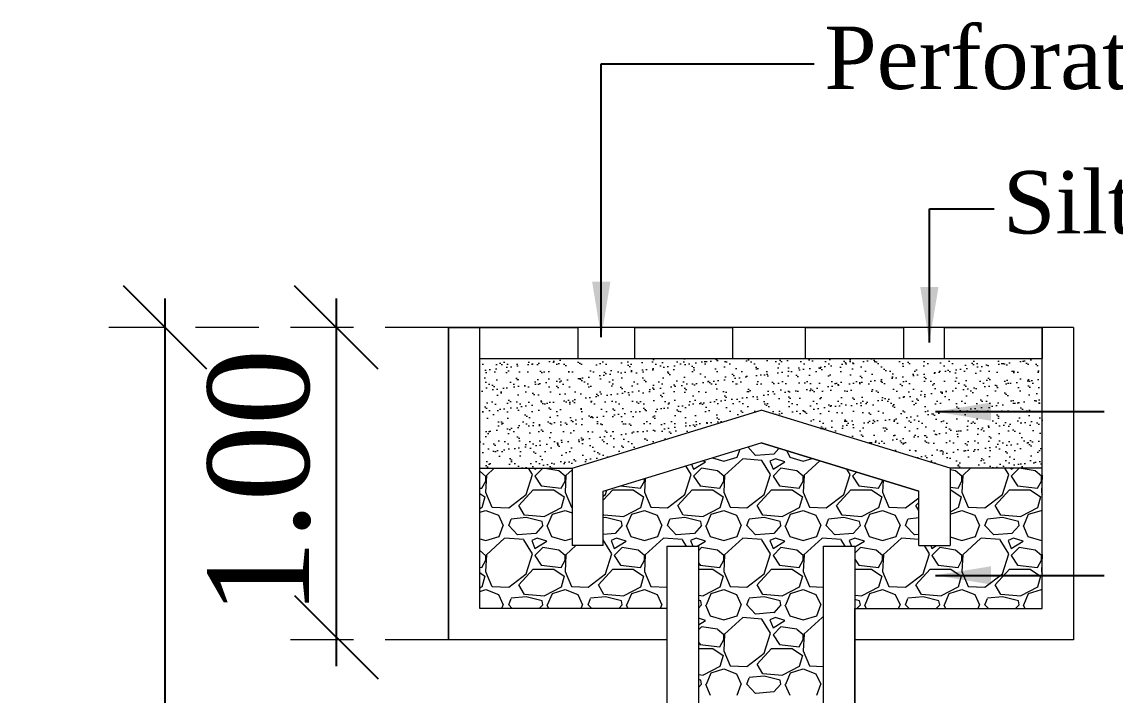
# Model space of a CAD drawing. Header units: metres. Extents: x -296 to -169, y -1394 to -1313.
# Drawn here: x -281.126 to -276.804, y -1385.208 to -1382.544 of the extents above; entities that cross this region are included whole.
import ezdxf

# ---------------------------------------------------------------- set-up
doc = ezdxf.new("R2010")
doc.units = ezdxf.units.M
doc.header["$MEASUREMENT"] = 0
doc.header["$PDMODE"] = 2
doc.linetypes.add('HIDDEN', pattern=[0.375, 0.25, -0.125])
doc.styles.add('Arial', font='times.ttf', dxfattribs={"height": 9})
doc.styles.add('Arial-Bold', font='times.ttf')
doc.dimstyles.new('Dimension_Inner', dxfattribs={"dimtxt": 0.23, "dimasz": 0.17, "dimexe": 0.18, "dimexo": 0.0625, "dimgap": 0.1, "dimtad": 1, "dimzin": 0, "dimdsep": 46, "dimtxsty": 'Standard', "dimblk": 'ARCHTICK', "dimcen": 0.09, "dimdle": 0.115, "dimse1": 1, "dimse2": 1, "dimclrd": 8, "dimclre": 3, "dimclrt": 9, "dimadec": 0, "dimazin": 0, "dimtfac": 1, "dimtix": 1, "dimtofl": 0, "dimtmove": 1, "dimatfit": 0, "dimfxl": 0, "dimtolj": 1, "dimtzin": 0, "dimarcsym": 0})
doc.dimstyles.new('INNER', dxfattribs={"dimtxt": 0.21, "dimasz": 0.13, "dimexe": 0.18, "dimexo": 0.0625, "dimgap": 0.1, "dimtad": 1, "dimzin": 0, "dimdsep": 46, "dimtxsty": 'Standard', "dimblk": 'ARCHTICK', "dimcen": 0.09, "dimdle": 0.115, "dimse1": 1, "dimse2": 1, "dimclrd": 8, "dimclre": 3, "dimclrt": 1, "dimadec": 0, "dimazin": 0, "dimtfac": 1, "dimtix": 1, "dimtofl": 0, "dimtmove": 1, "dimatfit": 0, "dimfxl": 0, "dimtolj": 1, "dimtzin": 0, "dimarcsym": 0})

# ---------------------------------------------------------------- blocks, each defined once
blk = doc.blocks.new('_ArchTick')
at = {"color": 0, "lineweight": 0, "const_width": 0.15}
blk.add_lwpolyline([(-0.5, -0.5), (0.5, 0.5)], dxfattribs=at)
blk = doc.blocks.new('_OBLIQUE')
at = {"color": 0, "linetype": 'ByBlock'}
blk.add_line((-0.5, -0.5), (0.5, 0.5), dxfattribs=at)
blk = doc.blocks.new('*D103')
at = {"color": 7, "linetype": 'ByBlock', "lineweight": -3, "ltscale": 0.01}
blk.add_line((-279.8834, -1383.6385), (-279.8834, -1385.093), dxfattribs=at)
at = {"layer": 'Defpoints', "color": 0, "linetype": 'ByBlock', "lineweight": -3, "ltscale": 0.01}
for p in [(-279.4398, -1383.7535), (-279.8834, -1384.978), (-279.4398, -1384.978)]:
    blk.add_point(p, dxfattribs=at)
at = {"color": 7, "linetype": 'ByBlock', "lineweight": -3, "ltscale": 0.01, "xscale": 0.33, "yscale": 0.33, "zscale": 0.33}
for p, rotation in [((-279.8834, -1383.7535), 90), ((-279.8834, -1384.978), 270)]:
    blk.add_blockref('_OBLIQUE', p, dxfattribs=dict(at, rotation=rotation))
at = {"color": 7, "linetype": 'ByBlock', "lineweight": 18, "ltscale": 0.01, "insert": (-280.1874, -1384.3658), "char_height": 0.4, "attachment_point": 5, "rotation": 90, "style": 'Arial-Bold'}
blk.add_mtext('\\A1;1.00', dxfattribs=at)
blk = doc.blocks.new('*D100')
at = {"color": 7, "linetype": 'ByBlock', "lineweight": -3, "ltscale": 0.01}
blk.add_line((-280.5598, -1390.0461), (-280.5598, -1383.6385), dxfattribs=at)
at = {"layer": 'Defpoints', "color": 0, "linetype": 'ByBlock', "lineweight": -3, "ltscale": 0.01}
for p in [(-280.5735, -1383.7535), (-280.5598, -1383.7535), (-280.5735, -1389.9311)]:
    blk.add_point(p, dxfattribs=at)
at = {"color": 7, "linetype": 'ByBlock', "lineweight": -3, "ltscale": 0.01, "xscale": 0.33, "yscale": 0.33, "zscale": 0.33}
for p, rotation in [((-280.5598, -1383.7535), 90), ((-280.5598, -1389.9311), 270)]:
    blk.add_blockref('_OBLIQUE', p, dxfattribs=dict(at, rotation=rotation))
at = {"color": 7, "linetype": 'ByBlock', "lineweight": 18, "ltscale": 0.01, "insert": (-280.8638, -1386.8423), "char_height": 0.4, "attachment_point": 5, "rotation": 90, "style": 'Arial-Bold'}
blk.add_mtext('\\A1;5.00', dxfattribs=at)

msp = doc.modelspace()

# ---------------------------------------------------------------- hatches: boundary and pattern name
at = {"lineweight": 18, "ltscale": 0.2}
h = msp.add_hatch(dxfattribs=at)
h.set_pattern_fill('AR-SAND', color=256, scale=0.001236)
h.set_pattern_definition([(37.5, (9961.34927, 129405.523046), (-0.001976870667, 0.060467984299), [0, -0.04770095616, 0, -0.0533497536, 0, -0.050996088]), (7.5, (9961.34927, 129405.52305), (0.05553950068, 0.088565174825), [0, -0.02573341056, 0, -0.04299362496, 0, -0.0164756592]), (327.5, (9961.31067, 129405.523046), (0.097728689328, 0.000177567041), [0, -0.015691104, 0, -0.0564879744, 0, -0.0737481888]), (317.5, (9961.31067, 129405.52305), (0.094338926816, 0.027543363747), [0, -0.007845552, 0, -0.03703100544, 0, -0.0423659808])])
h.paths.add_polyline_path([(-277.457, -1384.3095), (-277.0923, -1384.3095), (-277.0923, -1383.8771), (-277.4795, -1383.8771), (-279.3162, -1383.8771), (-279.3162, -1384.3095), (-278.9515, -1384.3095), (-278.2043, -1384.0804)])

# ---------------------------------------------------------------- linework, layer by layer
at = {"linetype": 'HIDDEN', "lineweight": 18}
for p, q in [((-279.4398, -1383.7535), (-280.7826, -1383.7535)), ((-279.4398, -1384.9891), (-280.1162, -1384.9891))]:
    msp.add_line(p, q, dxfattribs=at)
at = {"lineweight": 18, "ltscale": 0.2}
for p, q in [((-276.9687, -1383.7535), (-279.4398, -1383.7535)), ((-279.4398, -1383.7535), (-279.4398, -1384.9891)), ((-276.9687, -1383.7535), (-276.9687, -1384.9891)), ((-277.0923, -1383.8771), (-279.3162, -1383.8771)), ((-278.8279, -1384.4009), (-278.2043, -1384.2096)), ((-278.298, -1384.2662), (-278.2868, -1384.2349)), ((-278.2258, -1384.26), (-278.2571, -1384.2258)), ((-278.2043, -1384.2096), (-277.5806, -1384.4009)), ((-277.5806, -1384.4009), (-278.2043, -1384.2096)), ((-278.1335, -1384.2313), (-278.1536, -1384.2537)), ((-278.1017, -1384.241), (-278.0909, -1384.2662)), ((-278.4706, -1384.3133), (-278.4236, -1384.2851)), ((-278.4235, -1384.2851), (-278.4364, -1384.2808)), ((-278.3967, -1384.2686), (-278.3514, -1384.2819)), ((-278.3514, -1384.2819), (-278.298, -1384.2663)), ((-278.2763, -1384.2722), (-278.3485, -1384.3381)), ((-278.2007, -1384.2787), (-278.276, -1384.2724)), ((-278.1531, -1384.2537), (-278.2252, -1384.2599)), ((-278.1662, -1384.3352), (-278.2007, -1384.2788)), ((-278.1474, -1384.2725), (-278.1694, -1384.282)), ((-278.1693, -1384.2819), (-278.1568, -1384.3133)), ((-278.1568, -1384.3133), (-278.1097, -1384.2851)), ((-278.1097, -1384.2851), (-278.1474, -1384.2725)), ((-278.0909, -1384.2662), (-278.0375, -1384.2819)), ((-278.0376, -1384.2819), (-278.0022, -1384.2715)), ((-277.9719, -1384.2808), (-278.0347, -1384.3381)), ((-279.2929, -1384.3416), (-279.3162, -1384.3212)), ((-279.2586, -1384.3095), (-279.29, -1384.3381)), ((-279.1328, -1384.4137), (-279.1077, -1384.3353)), ((-279.1076, -1384.3352), (-279.1233, -1384.3095)), ((-279.0998, -1384.3095), (-279.0983, -1384.3133)), ((-279.0983, -1384.3133), (-279.092, -1384.3095)), ((-279.0669, -1384.3102), (-279.0983, -1384.3416)), ((-279.0041, -1384.3196), (-279.0669, -1384.3101)), ((-278.9791, -1384.3416), (-279.0042, -1384.3196)), ((-278.9515, -1384.3156), (-278.9761, -1384.3381)), ((-278.9515, -1384.3095), (-278.9515, -1384.6161)), ((-278.5051, -1384.4137), (-278.48, -1384.3353)), ((-278.48, -1384.3352), (-278.5011, -1384.3006)), ((-278.4785, -1384.2937), (-278.4706, -1384.3133)), ((-278.4392, -1384.3102), (-278.4706, -1384.3416)), ((-278.3765, -1384.3196), (-278.4392, -1384.3101)), ((-278.3514, -1384.3416), (-278.3765, -1384.3196)), ((-278.1913, -1384.4137), (-278.1662, -1384.3353)), ((-278.1254, -1384.3102), (-278.1568, -1384.3416)), ((-278.0626, -1384.3196), (-278.1254, -1384.3101)), ((-278.0376, -1384.3416), (-278.0627, -1384.3196)), ((-277.8775, -1384.4137), (-277.8524, -1384.3353)), ((-277.8523, -1384.3352), (-277.8657, -1384.3134)), ((-277.8268, -1384.3254), (-277.843, -1384.3416)), ((-277.457, -1384.3095), (-277.457, -1384.6161)), ((-277.435, -1384.3196), (-277.457, -1384.3163)), ((-277.41, -1384.3416), (-277.4351, -1384.3196)), ((-277.3757, -1384.3095), (-277.407, -1384.3381)), ((-277.2499, -1384.4137), (-277.2248, -1384.3353)), ((-277.2247, -1384.3352), (-277.2404, -1384.3095)), ((-277.2168, -1384.3095), (-277.2153, -1384.3133)), ((-277.2153, -1384.3133), (-277.209, -1384.3095)), ((-277.184, -1384.3102), (-277.2153, -1384.3416)), ((-277.1212, -1384.3196), (-277.1839, -1384.3101)), ((-277.0961, -1384.3416), (-277.1212, -1384.3196)), ((-279.3085, -1384.3886), (-279.2928, -1384.3604)), ((-279.2897, -1384.3384), (-279.2929, -1384.4043)), ((-279.2928, -1384.3604), (-279.2928, -1384.3416)), ((-279.0983, -1384.3416), (-279.0732, -1384.3792)), ((-278.9947, -1384.3886), (-278.979, -1384.3604)), ((-278.9759, -1384.3384), (-278.979, -1384.4043)), ((-278.979, -1384.3604), (-278.979, -1384.3416)), ((-278.6809, -1384.3886), (-278.6652, -1384.3604)), ((-278.6626, -1384.3502), (-278.6652, -1384.4043)), ((-278.6652, -1384.3604), (-278.6652, -1384.351)), ((-278.4706, -1384.3416), (-278.4455, -1384.3792)), ((-278.3671, -1384.3886), (-278.3514, -1384.3604)), ((-278.3483, -1384.3384), (-278.3514, -1384.4043)), ((-278.3514, -1384.3604), (-278.3514, -1384.3416)), ((-278.1568, -1384.3416), (-278.1317, -1384.3792)), ((-278.0533, -1384.3886), (-278.0376, -1384.3604)), ((-278.0344, -1384.3384), (-278.0376, -1384.4043)), ((-278.0376, -1384.3604), (-278.0376, -1384.3416)), ((-277.843, -1384.3416), (-277.8179, -1384.3792)), ((-277.7394, -1384.3886), (-277.7237, -1384.3604)), ((-277.7237, -1384.3604), (-277.7237, -1384.357)), ((-277.7215, -1384.3576), (-277.7237, -1384.4043)), ((-277.4256, -1384.3886), (-277.4099, -1384.3604)), ((-277.4068, -1384.3384), (-277.4099, -1384.4043)), ((-277.4099, -1384.3604), (-277.4099, -1384.3416)), ((-277.2153, -1384.3416), (-277.1902, -1384.3792)), ((-277.1118, -1384.3886), (-277.0961, -1384.3604)), ((-277.093, -1384.3384), (-277.0961, -1384.4043)), ((-277.0961, -1384.3604), (-277.0961, -1384.3416)), ((-277.0923, -1384.3373), (-277.0932, -1384.3381)), ((-279.3162, -1384.3881), (-279.3086, -1384.389)), ((-279.3162, -1384.4092), (-279.296, -1384.4232)), ((-279.2929, -1384.4043), (-279.2678, -1384.464)), ((-279.2018, -1384.4671), (-279.1328, -1384.4137)), ((-279.1611, -1384.4577), (-279.1046, -1384.3949)), ((-279.1046, -1384.3949), (-279.023, -1384.3949)), ((-279.0732, -1384.3796), (-278.9947, -1384.389)), ((-279.0229, -1384.395), (-278.9821, -1384.4232)), ((-278.979, -1384.4043), (-278.9539, -1384.464)), ((-278.8279, -1384.4362), (-278.7907, -1384.3949)), ((-278.8279, -1384.6161), (-278.8279, -1384.4009)), ((-278.8279, -1384.4207), (-278.819, -1384.4137)), ((-278.819, -1384.4137), (-278.8134, -1384.3964)), ((-278.7907, -1384.3949), (-278.7091, -1384.3949)), ((-278.7588, -1384.3796), (-278.6809, -1384.389)), ((-278.7091, -1384.395), (-278.6683, -1384.4232)), ((-278.6652, -1384.4043), (-278.6401, -1384.464)), ((-278.5742, -1384.4671), (-278.5051, -1384.4137)), ((-278.5334, -1384.4577), (-278.4769, -1384.3949)), ((-278.4769, -1384.3949), (-278.3953, -1384.3949)), ((-278.4456, -1384.3796), (-278.3671, -1384.389)), ((-278.3953, -1384.395), (-278.3545, -1384.4232)), ((-278.3514, -1384.4043), (-278.3263, -1384.464)), ((-278.2604, -1384.4671), (-278.1913, -1384.4137)), ((-278.2196, -1384.4577), (-278.1631, -1384.3949)), ((-278.1631, -1384.3949), (-278.0815, -1384.3949)), ((-278.1317, -1384.3796), (-278.0533, -1384.389)), ((-278.0815, -1384.395), (-278.0407, -1384.4232)), ((-278.0376, -1384.4043), (-278.0125, -1384.464)), ((-277.9465, -1384.4671), (-277.8775, -1384.4137)), ((-277.9058, -1384.4577), (-277.8493, -1384.3949)), ((-277.8493, -1384.3949), (-277.7677, -1384.3949)), ((-277.8179, -1384.3796), (-277.7395, -1384.389)), ((-277.7676, -1384.395), (-277.7269, -1384.4232)), ((-277.7238, -1384.4043), (-277.6986, -1384.464)), ((-277.5806, -1384.6161), (-277.5806, -1384.4009)), ((-277.457, -1384.3852), (-277.4256, -1384.389)), ((-277.457, -1384.3949), (-277.4538, -1384.3949)), ((-277.4538, -1384.395), (-277.413, -1384.4232)), ((-277.4099, -1384.4043), (-277.3848, -1384.464)), ((-277.3189, -1384.4671), (-277.2499, -1384.4137)), ((-277.2781, -1384.4577), (-277.2216, -1384.3949)), ((-277.2216, -1384.3949), (-277.14, -1384.3949)), ((-277.1903, -1384.3796), (-277.1118, -1384.389)), ((-277.14, -1384.395), (-277.0992, -1384.4232)), ((-277.0961, -1384.4043), (-277.0923, -1384.4134)), ((-279.296, -1384.4231), (-279.3085, -1384.4671)), ((-279.2677, -1384.4639), (-279.2018, -1384.467)), ((-279.1391, -1384.4954), (-279.1611, -1384.4577)), ((-278.9822, -1384.4231), (-278.9947, -1384.4671)), ((-278.9539, -1384.4639), (-278.9515, -1384.464)), ((-278.6683, -1384.4231), (-278.6809, -1384.4671)), ((-278.6401, -1384.4639), (-278.5742, -1384.467)), ((-278.5115, -1384.4954), (-278.5335, -1384.4577)), ((-278.3545, -1384.4231), (-278.3671, -1384.4671)), ((-278.3263, -1384.4639), (-278.2604, -1384.467)), ((-278.1977, -1384.4954), (-278.2196, -1384.4577)), ((-278.0407, -1384.4231), (-278.0532, -1384.4671)), ((-278.0125, -1384.4639), (-277.9466, -1384.467)), ((-277.8839, -1384.4954), (-277.9058, -1384.4577)), ((-277.7269, -1384.4231), (-277.7394, -1384.4671)), ((-277.6986, -1384.4639), (-277.6327, -1384.467)), ((-277.6327, -1384.4671), (-277.5806, -1384.4268)), ((-277.5806, -1384.4773), (-277.592, -1384.4577)), ((-277.5919, -1384.4577), (-277.5806, -1384.445)), ((-277.413, -1384.4231), (-277.4256, -1384.4671)), ((-277.3848, -1384.4639), (-277.3189, -1384.467)), ((-277.2562, -1384.4954), (-277.2782, -1384.4577)), ((-277.0992, -1384.4231), (-277.1118, -1384.4671)), ((-279.3087, -1384.4669), (-279.3162, -1384.4708)), ((-279.3162, -1384.4838), (-279.2928, -1384.4765)), ((-279.2928, -1384.4765), (-279.2426, -1384.4953)), ((-279.2426, -1384.4953), (-279.2238, -1384.5361)), ((-279.1328, -1384.5045), (-279.1924, -1384.5108)), ((-279.0606, -1384.5017), (-279.1391, -1384.4954)), ((-279.07, -1384.5204), (-279.1328, -1384.5047)), ((-278.9948, -1384.4669), (-279.0607, -1384.5014)), ((-279.0481, -1384.5361), (-279.0292, -1384.4922)), ((-279.0292, -1384.4922), (-278.979, -1384.4765)), ((-278.979, -1384.4765), (-278.9515, -1384.4868)), ((-278.8253, -1384.4954), (-278.8279, -1384.4909)), ((-278.819, -1384.5045), (-278.8279, -1384.5055)), ((-278.7468, -1384.5017), (-278.8253, -1384.4954)), ((-278.7562, -1384.5204), (-278.819, -1384.5047)), ((-278.681, -1384.4669), (-278.7469, -1384.5014)), ((-278.7342, -1384.5361), (-278.7154, -1384.4922)), ((-278.7154, -1384.4922), (-278.6652, -1384.4765)), ((-278.6652, -1384.4765), (-278.615, -1384.4953)), ((-278.6149, -1384.4953), (-278.5961, -1384.5361)), ((-278.5052, -1384.5045), (-278.5648, -1384.5108)), ((-278.433, -1384.5017), (-278.5114, -1384.4954)), ((-278.4424, -1384.5204), (-278.5051, -1384.5047)), ((-278.3672, -1384.4669), (-278.4331, -1384.5014)), ((-278.4204, -1384.5361), (-278.4016, -1384.4922)), ((-278.4016, -1384.4922), (-278.3514, -1384.4765)), ((-278.3514, -1384.4765), (-278.3012, -1384.4953)), ((-278.3011, -1384.4953), (-278.2823, -1384.5361)), ((-278.1913, -1384.5045), (-278.251, -1384.5108)), ((-278.1192, -1384.5017), (-278.1976, -1384.4954)), ((-278.1286, -1384.5204), (-278.1913, -1384.5047)), ((-278.0534, -1384.4669), (-278.1193, -1384.5014)), ((-278.1066, -1384.5361), (-278.0878, -1384.4922)), ((-278.0878, -1384.4922), (-278.0376, -1384.4765)), ((-278.0375, -1384.4765), (-277.9873, -1384.4953)), ((-277.9873, -1384.4953), (-277.9685, -1384.5361)), ((-277.8775, -1384.5045), (-277.9371, -1384.5108)), ((-277.8053, -1384.5017), (-277.8838, -1384.4954)), ((-277.8147, -1384.5204), (-277.8775, -1384.5047)), ((-277.7396, -1384.4669), (-277.8055, -1384.5014)), ((-277.7928, -1384.5361), (-277.7739, -1384.4922)), ((-277.774, -1384.4922), (-277.7237, -1384.4765)), ((-277.7237, -1384.4765), (-277.6735, -1384.4953)), ((-277.6735, -1384.4953), (-277.6547, -1384.5361)), ((-277.5806, -1384.5063), (-277.6233, -1384.5108)), ((-277.4257, -1384.4669), (-277.457, -1384.4832)), ((-277.457, -1384.4912), (-277.4099, -1384.4765)), ((-277.4099, -1384.4765), (-277.3597, -1384.4953)), ((-277.3597, -1384.4953), (-277.3408, -1384.5361)), ((-277.2499, -1384.5045), (-277.3095, -1384.5108)), ((-277.1777, -1384.5017), (-277.2561, -1384.4954)), ((-277.1871, -1384.5204), (-277.2499, -1384.5047)), ((-277.1119, -1384.4669), (-277.1778, -1384.5014)), ((-277.1651, -1384.5361), (-277.1463, -1384.4922)), ((-277.1463, -1384.4922), (-277.0961, -1384.4765)), ((-277.0961, -1384.4765), (-277.0923, -1384.4779)), ((-279.2395, -1384.5801), (-279.2238, -1384.5361)), ((-279.2018, -1384.5361), (-279.1924, -1384.511)), ((-279.1673, -1384.5738), (-279.2018, -1384.5361)), ((-279.0669, -1384.5362), (-279.0951, -1384.5675)), ((-279.0669, -1384.5361), (-279.07, -1384.5204)), ((-279.0512, -1384.5361), (-279.0324, -1384.5801)), ((-278.753, -1384.5362), (-278.7813, -1384.5675)), ((-278.7531, -1384.5361), (-278.7562, -1384.5204)), ((-278.7374, -1384.5361), (-278.7186, -1384.5801)), ((-278.6119, -1384.5801), (-278.5962, -1384.5361)), ((-278.5742, -1384.5361), (-278.5648, -1384.511)), ((-278.5396, -1384.5738), (-278.5741, -1384.5361)), ((-278.4392, -1384.5362), (-278.4675, -1384.5675)), ((-278.4392, -1384.5361), (-278.4424, -1384.5204)), ((-278.4236, -1384.5361), (-278.4047, -1384.5801)), ((-278.298, -1384.5801), (-278.2823, -1384.5361)), ((-278.2604, -1384.5361), (-278.251, -1384.511)), ((-278.2258, -1384.5738), (-278.2603, -1384.5361)), ((-278.1254, -1384.5362), (-278.1536, -1384.5675)), ((-278.1254, -1384.5361), (-278.1286, -1384.5204)), ((-278.1098, -1384.5361), (-278.0909, -1384.5801)), ((-277.9842, -1384.5801), (-277.9685, -1384.5361)), ((-277.9465, -1384.5361), (-277.9371, -1384.511)), ((-277.912, -1384.5738), (-277.9465, -1384.5361)), ((-277.8116, -1384.5362), (-277.8398, -1384.5675)), ((-277.8116, -1384.5361), (-277.8147, -1384.5204)), ((-277.7959, -1384.5361), (-277.7771, -1384.5801)), ((-277.6704, -1384.5801), (-277.6547, -1384.5361)), ((-277.6327, -1384.5361), (-277.6233, -1384.511)), ((-277.5982, -1384.5738), (-277.6327, -1384.5361)), ((-277.3566, -1384.5801), (-277.3409, -1384.5361)), ((-277.3189, -1384.5361), (-277.3095, -1384.511)), ((-277.2843, -1384.5738), (-277.3189, -1384.5361)), ((-277.1839, -1384.5362), (-277.2122, -1384.5675)), ((-277.184, -1384.5361), (-277.1871, -1384.5204)), ((-277.1683, -1384.5361), (-277.1495, -1384.5801)), ((-279.3162, -1384.5889), (-279.2928, -1384.5958)), ((-279.2928, -1384.5958), (-279.2395, -1384.5801)), ((-279.2178, -1384.586), (-279.29, -1384.6519)), ((-279.1421, -1384.5925), (-279.2175, -1384.5863)), ((-279.0945, -1384.5675), (-279.1667, -1384.5738)), ((-279.1076, -1384.6491), (-279.1421, -1384.5926)), ((-279.0889, -1384.5864), (-279.1108, -1384.5958)), ((-279.0512, -1384.5989), (-279.0889, -1384.5863)), ((-279.0324, -1384.5801), (-278.979, -1384.5958)), ((-278.979, -1384.5958), (-278.9515, -1384.5877)), ((-278.7807, -1384.5675), (-278.8279, -1384.5716)), ((-278.7938, -1384.6491), (-278.8279, -1384.5932)), ((-278.775, -1384.5864), (-278.797, -1384.5958)), ((-278.7374, -1384.5989), (-278.775, -1384.5863)), ((-278.7185, -1384.5801), (-278.6652, -1384.5958)), ((-278.6652, -1384.5958), (-278.6118, -1384.5801)), ((-278.5901, -1384.586), (-278.6623, -1384.6519)), ((-278.5145, -1384.5925), (-278.5898, -1384.5863)), ((-278.4669, -1384.5675), (-278.5391, -1384.5738)), ((-278.4987, -1384.6184), (-278.5145, -1384.5926)), ((-278.4612, -1384.5864), (-278.4832, -1384.5958)), ((-278.4235, -1384.5989), (-278.4612, -1384.5863)), ((-278.4047, -1384.5801), (-278.3514, -1384.5958)), ((-278.3514, -1384.5958), (-278.298, -1384.5801)), ((-278.2763, -1384.586), (-278.3485, -1384.6519)), ((-278.2007, -1384.5925), (-278.276, -1384.5863)), ((-278.1531, -1384.5675), (-278.2252, -1384.5738)), ((-278.1662, -1384.6491), (-278.2007, -1384.5926)), ((-278.1474, -1384.5864), (-278.1694, -1384.5958)), ((-278.1097, -1384.5989), (-278.1474, -1384.5863)), ((-278.0909, -1384.5801), (-278.0375, -1384.5958)), ((-278.0376, -1384.5958), (-277.9842, -1384.5801)), ((-277.9625, -1384.586), (-278.0347, -1384.6519)), ((-277.8869, -1384.5925), (-277.9622, -1384.5863)), ((-277.8392, -1384.5675), (-277.9114, -1384.5738)), ((-277.8711, -1384.6184), (-277.8869, -1384.5926)), ((-277.8336, -1384.5864), (-277.8555, -1384.5958)), ((-277.7959, -1384.5989), (-277.8336, -1384.5863)), ((-277.7771, -1384.5801), (-277.7237, -1384.5958)), ((-277.7237, -1384.5958), (-277.6704, -1384.5801)), ((-277.6487, -1384.586), (-277.7209, -1384.6519)), ((-277.5806, -1384.5919), (-277.6484, -1384.5863)), ((-277.5806, -1384.5723), (-277.5976, -1384.5738)), ((-277.457, -1384.5819), (-277.4099, -1384.5958)), ((-277.4099, -1384.5958), (-277.3566, -1384.5801)), ((-277.3349, -1384.586), (-277.407, -1384.6519)), ((-277.2592, -1384.5925), (-277.3345, -1384.5863)), ((-277.2116, -1384.5675), (-277.2838, -1384.5738)), ((-277.2247, -1384.6491), (-277.2592, -1384.5926)), ((-277.2059, -1384.5864), (-277.2279, -1384.5958)), ((-277.1683, -1384.5989), (-277.2059, -1384.5863)), ((-277.1494, -1384.5801), (-277.0961, -1384.5958)), ((-277.0961, -1384.5958), (-277.0923, -1384.5946)), ((-279.2929, -1384.6554), (-279.3162, -1384.635)), ((-279.1108, -1384.5958), (-279.0983, -1384.6271)), ((-279.0983, -1384.6271), (-279.0512, -1384.5989)), ((-279.0669, -1384.624), (-279.0983, -1384.6554)), ((-279.0041, -1384.6334), (-279.0669, -1384.624)), ((-278.9791, -1384.6554), (-279.0042, -1384.6334)), ((-278.9369, -1384.6161), (-278.9761, -1384.6519)), ((-278.8279, -1384.6161), (-278.9515, -1384.6161)), ((-278.797, -1384.5958), (-278.7844, -1384.6271)), ((-278.7845, -1384.6271), (-278.7374, -1384.5989)), ((-278.7531, -1384.624), (-278.7845, -1384.6554)), ((-278.6903, -1384.6334), (-278.753, -1384.624)), ((-278.6652, -1384.6554), (-278.6903, -1384.6334)), ((-278.4832, -1384.5958), (-278.4741, -1384.6184)), ((-278.4561, -1384.6184), (-278.4236, -1384.5989)), ((-278.4392, -1384.624), (-278.4514, -1384.6361)), ((-278.3765, -1384.6334), (-278.4392, -1384.624)), ((-278.3514, -1384.6554), (-278.3765, -1384.6334)), ((-278.1693, -1384.5958), (-278.1568, -1384.6271)), ((-278.1568, -1384.6271), (-278.1097, -1384.5989)), ((-278.1254, -1384.624), (-278.1568, -1384.6554)), ((-278.0626, -1384.6334), (-278.1254, -1384.624)), ((-278.0376, -1384.6554), (-278.0627, -1384.6334)), ((-277.8555, -1384.5958), (-277.8465, -1384.6184)), ((-277.8336, -1384.6215), (-277.7959, -1384.5989)), ((-277.8116, -1384.624), (-277.8336, -1384.646)), ((-277.7488, -1384.6334), (-277.8116, -1384.624)), ((-277.7238, -1384.6554), (-277.7489, -1384.6334)), ((-277.5806, -1384.6161), (-277.457, -1384.6161)), ((-277.5385, -1384.6491), (-277.5587, -1384.6161)), ((-277.5336, -1384.6161), (-277.5291, -1384.6271)), ((-277.5292, -1384.6271), (-277.5107, -1384.6161)), ((-277.4978, -1384.624), (-277.5292, -1384.6554)), ((-277.435, -1384.6334), (-277.4978, -1384.624)), ((-277.41, -1384.6554), (-277.4351, -1384.6334)), ((-277.2279, -1384.5958), (-277.2153, -1384.6271)), ((-277.2153, -1384.6271), (-277.1683, -1384.5989)), ((-277.184, -1384.624), (-277.2153, -1384.6554)), ((-277.1212, -1384.6334), (-277.1839, -1384.624)), ((-277.0961, -1384.6554), (-277.1212, -1384.6334)), ((-279.3085, -1384.7025), (-279.2928, -1384.6742)), ((-279.2897, -1384.6522), (-279.2929, -1384.7181)), ((-279.2928, -1384.6742), (-279.2928, -1384.6554)), ((-279.1328, -1384.7276), (-279.1077, -1384.6491)), ((-279.0983, -1384.6554), (-279.0732, -1384.693)), ((-278.9947, -1384.7025), (-278.979, -1384.6742)), ((-278.9759, -1384.6522), (-278.979, -1384.7181)), ((-278.979, -1384.6742), (-278.979, -1384.6554)), ((-278.819, -1384.7276), (-278.7939, -1384.6491)), ((-278.7844, -1384.6554), (-278.7593, -1384.693)), ((-278.6809, -1384.7025), (-278.6652, -1384.6742)), ((-278.6621, -1384.6522), (-278.6652, -1384.7181)), ((-278.6652, -1384.6742), (-278.6652, -1384.6554)), ((-278.3671, -1384.7025), (-278.3514, -1384.6742)), ((-278.3483, -1384.6522), (-278.3514, -1384.7181)), ((-278.3514, -1384.6742), (-278.3514, -1384.6554)), ((-278.1913, -1384.7276), (-278.1662, -1384.6491)), ((-278.1568, -1384.6554), (-278.1317, -1384.693)), ((-278.0533, -1384.7025), (-278.0376, -1384.6742)), ((-278.0344, -1384.6522), (-278.0376, -1384.7181)), ((-278.0376, -1384.6742), (-278.0376, -1384.6554)), ((-277.8336, -1384.6694), (-277.8179, -1384.693)), ((-277.7394, -1384.7025), (-277.7237, -1384.6742)), ((-277.7206, -1384.6522), (-277.7237, -1384.7181)), ((-277.7237, -1384.6742), (-277.7237, -1384.6554)), ((-277.5637, -1384.7276), (-277.5386, -1384.6491)), ((-277.5292, -1384.6554), (-277.504, -1384.693)), ((-277.4256, -1384.7025), (-277.4099, -1384.6742)), ((-277.4068, -1384.6522), (-277.4099, -1384.7181)), ((-277.4099, -1384.6742), (-277.4099, -1384.6554)), ((-277.2499, -1384.7276), (-277.2248, -1384.6491)), ((-277.2153, -1384.6554), (-277.1902, -1384.693)), ((-277.1118, -1384.7025), (-277.0961, -1384.6742)), ((-277.093, -1384.6522), (-277.0961, -1384.7181)), ((-277.0961, -1384.6742), (-277.0961, -1384.6554)), ((-277.0923, -1384.6511), (-277.0932, -1384.6519)), ((-279.3162, -1384.7019), (-279.3086, -1384.7028)), ((-279.3162, -1384.723), (-279.296, -1384.737)), ((-279.2929, -1384.7182), (-279.2678, -1384.7778)), ((-279.1611, -1384.7715), (-279.1046, -1384.7087)), ((-279.1046, -1384.7087), (-279.023, -1384.7087)), ((-279.0732, -1384.6934), (-278.9947, -1384.7028)), ((-279.0229, -1384.7088), (-278.9821, -1384.737)), ((-278.979, -1384.7182), (-278.9539, -1384.7778)), ((-278.8472, -1384.7715), (-278.7907, -1384.7087)), ((-278.7907, -1384.7087), (-278.7091, -1384.7087)), ((-278.7594, -1384.6934), (-278.6809, -1384.7028)), ((-278.7091, -1384.7088), (-278.6683, -1384.737)), ((-278.6652, -1384.7182), (-278.6401, -1384.7778)), ((-278.4514, -1384.6843), (-278.4455, -1384.693)), ((-278.4514, -1384.7087), (-278.3953, -1384.7087)), ((-278.4456, -1384.6934), (-278.3671, -1384.7028)), ((-278.3953, -1384.7088), (-278.3545, -1384.737)), ((-278.3514, -1384.7182), (-278.3263, -1384.7778)), ((-278.2196, -1384.7715), (-278.1631, -1384.7087)), ((-278.1631, -1384.7087), (-278.0815, -1384.7087)), ((-278.1317, -1384.6934), (-278.0533, -1384.7028)), ((-278.0815, -1384.7088), (-278.0407, -1384.737)), ((-278.0376, -1384.7182), (-278.0125, -1384.7778)), ((-277.8336, -1384.7087), (-277.7677, -1384.7087)), ((-277.8179, -1384.6934), (-277.7395, -1384.7028)), ((-277.7676, -1384.7088), (-277.7269, -1384.737)), ((-277.7238, -1384.7182), (-277.6986, -1384.7778)), ((-277.5919, -1384.7715), (-277.5355, -1384.7087)), ((-277.5354, -1384.7087), (-277.4538, -1384.7087)), ((-277.5041, -1384.6934), (-277.4256, -1384.7028)), ((-277.4538, -1384.7088), (-277.413, -1384.737)), ((-277.4099, -1384.7182), (-277.3848, -1384.7778)), ((-277.2781, -1384.7715), (-277.2216, -1384.7087)), ((-277.2216, -1384.7087), (-277.14, -1384.7087)), ((-277.1903, -1384.6934), (-277.1118, -1384.7028)), ((-277.14, -1384.7088), (-277.0992, -1384.737)), ((-277.0961, -1384.7182), (-277.0923, -1384.7272)), ((-279.296, -1384.737), (-279.3085, -1384.7809)), ((-279.2018, -1384.7809), (-279.1328, -1384.7276)), ((-278.9822, -1384.737), (-278.9947, -1384.7809)), ((-278.888, -1384.7809), (-278.819, -1384.7276)), ((-278.6683, -1384.737), (-278.6809, -1384.7809)), ((-278.3545, -1384.737), (-278.3671, -1384.7809)), ((-278.2604, -1384.7809), (-278.1913, -1384.7276)), ((-278.0407, -1384.737), (-278.0532, -1384.7809)), ((-277.7269, -1384.737), (-277.7394, -1384.7809)), ((-277.6327, -1384.7809), (-277.5637, -1384.7276)), ((-277.413, -1384.737), (-277.4256, -1384.7809)), ((-277.3189, -1384.7809), (-277.2499, -1384.7276)), ((-277.0992, -1384.737), (-277.1118, -1384.7809)), ((-279.3087, -1384.7807), (-279.3162, -1384.7846)), ((-279.3162, -1384.7977), (-279.2928, -1384.7903)), ((-279.2928, -1384.7903), (-279.2426, -1384.8091)), ((-279.2677, -1384.7777), (-279.2018, -1384.7808)), ((-279.2426, -1384.8092), (-279.2238, -1384.85)), ((-279.1391, -1384.8092), (-279.1611, -1384.7715)), ((-279.0606, -1384.8155), (-279.1391, -1384.8092)), ((-278.9948, -1384.7807), (-279.0607, -1384.8152)), ((-279.0481, -1384.8499), (-279.0292, -1384.806)), ((-279.0292, -1384.806), (-278.979, -1384.7903)), ((-278.979, -1384.7903), (-278.9288, -1384.8091)), ((-278.9539, -1384.7777), (-278.888, -1384.7808)), ((-278.9288, -1384.8092), (-278.9099, -1384.85)), ((-278.8253, -1384.8092), (-278.8473, -1384.7715)), ((-278.7468, -1384.8155), (-278.8253, -1384.8092)), ((-278.681, -1384.7807), (-278.7469, -1384.8152)), ((-278.7342, -1384.8499), (-278.7154, -1384.806)), ((-278.7154, -1384.806), (-278.6652, -1384.7903)), ((-278.6652, -1384.7903), (-278.615, -1384.8091)), ((-278.6401, -1384.7777), (-278.5749, -1384.7808)), ((-278.6149, -1384.8092), (-278.5961, -1384.85)), ((-278.3672, -1384.7807), (-278.4331, -1384.8152)), ((-278.4204, -1384.8499), (-278.4016, -1384.806)), ((-278.4016, -1384.806), (-278.3514, -1384.7903)), ((-278.3514, -1384.7903), (-278.3012, -1384.8091)), ((-278.3263, -1384.7777), (-278.2604, -1384.7808)), ((-278.3011, -1384.8092), (-278.2823, -1384.85)), ((-278.1977, -1384.8092), (-278.2196, -1384.7715)), ((-278.1192, -1384.8155), (-278.1976, -1384.8092)), ((-278.0534, -1384.7807), (-278.1193, -1384.8152)), ((-278.1066, -1384.8499), (-278.0878, -1384.806)), ((-278.0878, -1384.806), (-278.0376, -1384.7903)), ((-278.0375, -1384.7903), (-277.9873, -1384.8091)), ((-278.0125, -1384.7777), (-277.9572, -1384.7803)), ((-277.9873, -1384.8092), (-277.9685, -1384.85)), ((-277.7396, -1384.7807), (-277.8055, -1384.8152)), ((-277.7928, -1384.8499), (-277.7739, -1384.806)), ((-277.774, -1384.806), (-277.7237, -1384.7903)), ((-277.7237, -1384.7903), (-277.6735, -1384.8091)), ((-277.6986, -1384.7777), (-277.6327, -1384.7808)), ((-277.6735, -1384.8092), (-277.6547, -1384.85)), ((-277.57, -1384.8092), (-277.592, -1384.7715)), ((-277.4915, -1384.8155), (-277.57, -1384.8092)), ((-277.4257, -1384.7807), (-277.4916, -1384.8152)), ((-277.4789, -1384.8499), (-277.4601, -1384.806)), ((-277.4601, -1384.806), (-277.4099, -1384.7903)), ((-277.4099, -1384.7903), (-277.3597, -1384.8091)), ((-277.3848, -1384.7777), (-277.3189, -1384.7808)), ((-277.3597, -1384.8092), (-277.3408, -1384.85)), ((-277.2562, -1384.8092), (-277.2782, -1384.7715)), ((-277.1777, -1384.8155), (-277.2561, -1384.8092)), ((-277.1119, -1384.7807), (-277.1778, -1384.8152)), ((-277.1651, -1384.8499), (-277.1463, -1384.806)), ((-277.1463, -1384.806), (-277.0961, -1384.7903)), ((-277.0961, -1384.7903), (-277.0923, -1384.7917)), ((-279.2294, -1384.8655), (-279.2238, -1384.8499)), ((-279.2018, -1384.8499), (-279.1924, -1384.8248)), ((-279.1875, -1384.8655), (-279.2018, -1384.8499)), ((-279.1328, -1384.8184), (-279.1924, -1384.8246)), ((-279.07, -1384.8343), (-279.1328, -1384.8186)), ((-279.0669, -1384.85), (-279.0809, -1384.8655)), ((-279.0669, -1384.8499), (-279.07, -1384.8343)), ((-279.0512, -1384.85), (-279.0446, -1384.8655)), ((-278.9155, -1384.8655), (-278.91, -1384.8499)), ((-278.888, -1384.8499), (-278.8786, -1384.8248)), ((-278.8737, -1384.8655), (-278.888, -1384.8499)), ((-278.819, -1384.8184), (-278.8786, -1384.8246)), ((-278.7562, -1384.8343), (-278.819, -1384.8186)), ((-278.753, -1384.85), (-278.767, -1384.8655)), ((-278.7531, -1384.8499), (-278.7562, -1384.8343)), ((-278.7374, -1384.85), (-278.7307, -1384.8655)), ((-278.6017, -1384.8655), (-278.5962, -1384.8499)), ((-278.433, -1384.8155), (-278.4514, -1384.814)), ((-278.4424, -1384.8343), (-278.4514, -1384.832)), ((-278.4392, -1384.85), (-278.4514, -1384.8635)), ((-278.4392, -1384.8499), (-278.4424, -1384.8343)), ((-278.4236, -1384.85), (-278.4047, -1384.8939)), ((-278.298, -1384.8939), (-278.2823, -1384.8499)), ((-278.2604, -1384.8499), (-278.251, -1384.8248)), ((-278.2258, -1384.8876), (-278.2603, -1384.8499)), ((-278.1913, -1384.8184), (-278.251, -1384.8246)), ((-278.1286, -1384.8343), (-278.1913, -1384.8186)), ((-278.1254, -1384.85), (-278.1536, -1384.8814)), ((-278.1254, -1384.8499), (-278.1286, -1384.8343)), ((-278.1098, -1384.85), (-278.0909, -1384.8939)), ((-277.9842, -1384.8939), (-277.9685, -1384.8499)), ((-277.8053, -1384.8155), (-277.8336, -1384.8132)), ((-277.8147, -1384.8343), (-277.8336, -1384.8295)), ((-277.8116, -1384.85), (-277.8256, -1384.8655)), ((-277.8116, -1384.8499), (-277.8147, -1384.8343)), ((-277.7959, -1384.85), (-277.7893, -1384.8655)), ((-277.6603, -1384.8655), (-277.6547, -1384.8499)), ((-277.6327, -1384.8499), (-277.6233, -1384.8248)), ((-277.6184, -1384.8655), (-277.6327, -1384.8499)), ((-277.5637, -1384.8184), (-277.6233, -1384.8246)), ((-277.5009, -1384.8343), (-277.5637, -1384.8186)), ((-277.4978, -1384.85), (-277.5117, -1384.8655)), ((-277.4978, -1384.8499), (-277.5009, -1384.8343)), ((-277.4821, -1384.85), (-277.4754, -1384.8655)), ((-277.3464, -1384.8655), (-277.3409, -1384.8499)), ((-277.3189, -1384.8499), (-277.3095, -1384.8248)), ((-277.3046, -1384.8655), (-277.3189, -1384.8499)), ((-277.2499, -1384.8184), (-277.3095, -1384.8246)), ((-277.1871, -1384.8343), (-277.2499, -1384.8186)), ((-277.1839, -1384.85), (-277.1979, -1384.8655)), ((-277.184, -1384.8499), (-277.1871, -1384.8343)), ((-277.1683, -1384.85), (-277.1616, -1384.8655)), ((-278.4047, -1384.8939), (-278.3514, -1384.9096)), ((-278.3514, -1384.9096), (-278.298, -1384.8939)), ((-278.1531, -1384.8813), (-278.2252, -1384.8876)), ((-278.0909, -1384.8939), (-278.0375, -1384.9096)), ((-278.0376, -1384.9096), (-277.9842, -1384.8939)), ((-278.4235, -1384.9127), (-278.4514, -1384.9034)), ((-278.4514, -1384.9294), (-278.4236, -1384.9127)), ((-278.4392, -1384.9378), (-278.4514, -1384.9499)), ((-278.3765, -1384.9472), (-278.4392, -1384.9378)), ((-278.2763, -1384.8999), (-278.3485, -1384.9658)), ((-278.2007, -1384.9064), (-278.276, -1384.9001)), ((-278.1662, -1384.9629), (-278.2007, -1384.9064)), ((-278.1474, -1384.9002), (-278.1694, -1384.9096)), ((-278.1693, -1384.9096), (-278.1568, -1384.941)), ((-278.1568, -1384.941), (-278.1097, -1384.9127)), ((-278.1254, -1384.9378), (-278.1568, -1384.9692)), ((-278.1097, -1384.9127), (-278.1474, -1384.9002)), ((-278.0626, -1384.9472), (-278.1254, -1384.9378)), ((-277.9625, -1384.8999), (-278.0347, -1384.9658)), ((-277.9572, -1384.9005), (-277.9622, -1384.9001)), ((-278.3514, -1384.9692), (-278.3765, -1384.9473)), ((-278.3483, -1384.9661), (-278.3514, -1385.032)), ((-278.3514, -1384.988), (-278.3514, -1384.9692)), ((-278.1913, -1385.0414), (-278.1662, -1384.9629)), ((-278.1568, -1384.9692), (-278.1317, -1385.0069)), ((-278.0376, -1384.9692), (-278.0627, -1384.9473)), ((-278.0344, -1384.9661), (-278.0376, -1385.032)), ((-278.0376, -1384.988), (-278.0376, -1384.9692)), ((-278.5749, -1384.9891), (-279.4398, -1384.9891)), ((-278.5749, -1389.9311), (-278.5749, -1384.9891)), ((-278.4514, -1384.9981), (-278.4455, -1385.0069)), ((-278.4514, -1385.0225), (-278.3953, -1385.0225)), ((-278.4456, -1385.0072), (-278.3671, -1385.0166)), ((-278.3953, -1385.0226), (-278.3545, -1385.0509)), ((-278.3671, -1385.0163), (-278.3514, -1384.988)), ((-278.2196, -1385.0853), (-278.1631, -1385.0225)), ((-278.1631, -1385.0225), (-278.0815, -1385.0225)), ((-278.1317, -1385.0072), (-278.0533, -1385.0166)), ((-278.0815, -1385.0226), (-278.0407, -1385.0509)), ((-278.0533, -1385.0163), (-278.0376, -1384.988)), ((-277.8336, -1389.9311), (-277.8336, -1384.9891)), ((-276.9687, -1384.9891), (-277.8336, -1384.9891)), ((-278.3545, -1385.0508), (-278.3671, -1385.0947)), ((-278.3514, -1385.032), (-278.3263, -1385.0916)), ((-278.2604, -1385.0947), (-278.1913, -1385.0414)), ((-278.0407, -1385.0508), (-278.0532, -1385.0947)), ((-278.0376, -1385.032), (-278.0125, -1385.0916)), ((-278.3672, -1385.0945), (-278.4331, -1385.129)), ((-278.4016, -1385.1199), (-278.3514, -1385.1042)), ((-278.3514, -1385.1041), (-278.3012, -1385.1229)), ((-278.3263, -1385.0915), (-278.2604, -1385.0946)), ((-278.1977, -1385.123), (-278.2196, -1385.0853)), ((-278.0534, -1385.0945), (-278.1193, -1385.129)), ((-278.0878, -1385.1199), (-278.0376, -1385.1042)), ((-278.0375, -1385.1041), (-277.9873, -1385.1229)), ((-278.0125, -1385.0915), (-277.9572, -1385.0941)), ((-278.433, -1385.1293), (-278.4514, -1385.1279)), ((-278.4424, -1385.1481), (-278.4514, -1385.1458)), ((-278.4392, -1385.1638), (-278.4424, -1385.1481)), ((-278.4204, -1385.1638), (-278.4016, -1385.1198)), ((-278.3011, -1385.123), (-278.2823, -1385.1638)), ((-278.2604, -1385.1638), (-278.251, -1385.1387)), ((-278.1913, -1385.1322), (-278.251, -1385.1385)), ((-278.1192, -1385.1293), (-278.1976, -1385.123)), ((-278.1286, -1385.1481), (-278.1913, -1385.1324)), ((-278.1254, -1385.1638), (-278.1286, -1385.1481)), ((-278.1066, -1385.1638), (-278.0878, -1385.1198)), ((-277.9873, -1385.123), (-277.9685, -1385.1638)), ((-278.4392, -1385.1638), (-278.4514, -1385.1773)), ((-278.4236, -1385.1638), (-278.4047, -1385.2077)), ((-278.298, -1385.2077), (-278.2823, -1385.1638)), ((-278.2258, -1385.2014), (-278.2603, -1385.1638)), ((-278.1531, -1385.1951), (-278.2252, -1385.2014)), ((-278.1254, -1385.1638), (-278.1536, -1385.1952)), ((-278.1098, -1385.1638), (-278.0909, -1385.2077)), ((-277.9842, -1385.2077), (-277.9685, -1385.1638))]:
    msp.add_line(p, q, dxfattribs=at)
for points in [[(-278.5749, -1384.9891), (-279.4398, -1384.9891), (-279.4398, -1383.7535), (-279.3162, -1383.7535)], [(-278.5749, -1384.9891), (-278.5749, -1384.8655), (-279.3162, -1384.8655), (-279.3162, -1383.7535)], [(-277.8336, -1384.9891), (-277.8336, -1384.8655), (-277.0923, -1384.8655), (-277.0923, -1383.7535)], [(-278.9515, -1384.3095), (-278.2043, -1384.0804)], [(-277.457, -1384.3095), (-278.2043, -1384.0804)], [(-279.3162, -1384.3095), (-278.9515, -1384.3095)], [(-277.0923, -1384.3095), (-277.457, -1384.3095)]]:
    msp.add_lwpolyline(points, dxfattribs=at)
for points in [[(-279.3162, -1383.7535), (-278.929, -1383.7535), (-278.929, -1383.8771), (-279.3162, -1383.8771)], [(-278.7038, -1383.7535), (-278.3166, -1383.7535), (-278.3166, -1383.8771), (-278.7038, -1383.8771)], [(-278.0289, -1383.7535), (-277.6417, -1383.7535), (-277.6417, -1383.8771), (-278.0289, -1383.8771)], [(-277.4795, -1383.7535), (-277.0923, -1383.7535), (-277.0923, -1383.8771), (-277.4795, -1383.8771)], [(-278.5749, -1384.8655), (-278.5749, -1384.6184), (-278.4514, -1384.6184), (-278.4514, -1387.0894), (-278.5749, -1387.0894)], [(-277.9572, -1384.8655), (-277.9572, -1384.6184), (-277.8336, -1384.6184), (-277.8336, -1387.0894), (-277.9572, -1387.0894)]]:
    msp.add_lwpolyline(points, close=True, dxfattribs=at)

# ---------------------------------------------------------------- texts
at = {"lineweight": 18, "style": 'Arial'}
for s, p in [('Perforated Slap 1½" Thickness', (-277.9545, -1382.8094)), ('Silt Arrester', (-277.248, -1383.381))]:
    msp.add_text(s, height=0.247104, dxfattribs=at).set_placement(p)

# ---------------------------------------------------------------- dimensions: what is measured, and where the dimension line sits
at = {"linetype": 'ByBlock', "lineweight": 18, "ltscale": 0.01}
for base, p1, p2, text, picture, middle in [((-280.5598, -1383.7535), (-280.5735, -1389.9311), (-280.5735, -1383.7535), '5.00', '*D100', (-280.8638, -1386.8423)), ((-279.8834, -1384.978), (-279.4398, -1383.7535), (-279.4398, -1384.978), '1.00', '*D103', (-280.1874, -1384.3658))]:
    dim = msp.add_linear_dim(base=base, p1=p1, p2=p2, angle=90, text=text, dimstyle='Dimension_Inner', override={"dimtxt": 0.4, "dimasz": 0.33, "dimpost": '\\X', "dimtxsty": 'Arial-Bold', "dimblk1": 'OBLIQUE', "dimblk2": 'OBLIQUE', "dimsah": 1, "dimclrd": 7, "dimclrt": 7, "dimlwd": 65533}, dxfattribs=at)
    dim.commit()
    dim.dimension.update_dxf_attribs({"geometry": picture, "text_midpoint": middle})

# ---------------------------------------------------------------- leaders
at = {"lineweight": 18, "ltscale": 0.2}
for points, override in [([(-278.8359, -1383.7919), (-278.8359, -1382.7102), (-277.9942, -1382.7102)], {"dimasz": 0.22, "dimgap": 0.1, "dimtad": 0, "dimclrd": 7, "dimfxl": 12, "dimfxlon": 1, "dimarcsym": 1}), ([(-277.5389, -1383.8122), (-277.5389, -1383.2841), (-277.2822, -1383.2841)], {"dimasz": 0.22, "dimtad": 0, "dimclrd": 7, "dimfxl": 12, "dimfxlon": 1, "dimarcsym": 1}), ([(-277.5146, -1384.086), (-276.8474, -1384.086)], {"dimasz": 0.22, "dimtad": 0, "dimclrd": 7, "dimfxl": 12, "dimfxlon": 1, "dimarcsym": 1}), ([(-277.5146, -1384.7337), (-276.8474, -1384.7337)], {"dimasz": 0.22, "dimtad": 0, "dimclrd": 7, "dimfxl": 12, "dimfxlon": 1, "dimarcsym": 1})]:
    msp.add_leader(points, dimstyle='INNER', override=override, dxfattribs=at)

doc.saveas('drawing.dxf')
